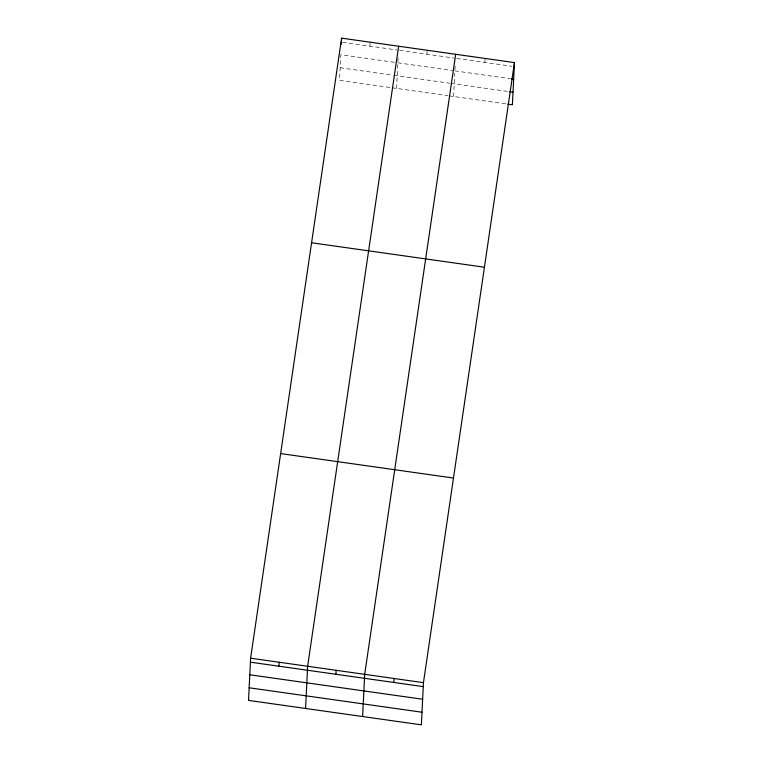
<?xml version="1.0" encoding="UTF-8"?>
<svg xmlns="http://www.w3.org/2000/svg" width="763" height="763" viewBox="0 0 763 763"><rect width="100%" height="100%" fill="white"/><g stroke="black" fill="none" stroke-linecap="round" stroke-linejoin="round"><path stroke-width="0.57" stroke-dasharray="3.81 2.86" d="M369.941 46.152L370.131 42.184M396.588 88.413L398.095 57.549M426.975 54.23L427.175 50.253M453.632 96.491L454.777 73.038M454.929 69.824L455.187 64.569M484.877 62.423L485.077 58.446M342.558 42.28L397.323 50.034M399.602 50.358L454.357 58.102M456.675 58.427L511.916 66.247M394.423 62.318L340.803 54.736L339.554 80.344L390.885 87.611M397.838 62.804L452.602 70.558M454.882 70.873L510.123 78.694M340.164 67.735L392.64 75.155M393.784 75.318L449.684 83.224M450.819 83.386L508.311 91.522M392.029 87.774L447.929 95.68M449.064 95.842L506.518 103.968"/><path stroke-width="1.14" d="M250.607 658.202L248.538 700.396L421.386 724.85L423.446 682.656L514.462 62.604L341.614 38.15L250.607 658.202L423.446 682.656M278.934 666.204L279.124 662.236M305.581 708.465L307.642 666.271L398.648 46.219M341.319 44.225L341.423 42.118M341.519 40.134L341.614 38.15M335.968 674.273L336.159 670.305M362.616 716.533L364.685 674.339L455.692 54.287M393.87 682.465L394.07 678.498M514.462 62.604L512.393 104.798L507.691 104.14M511.296 78.856L513.652 79.19M509.484 91.694L513.013 92.189M311.581 242.768L484.429 267.222M280.641 453.584L453.48 478.039M250.407 662.17L423.255 686.624M249.797 674.778L422.635 699.242M249.158 687.778L422.006 712.232"/></g></svg>
